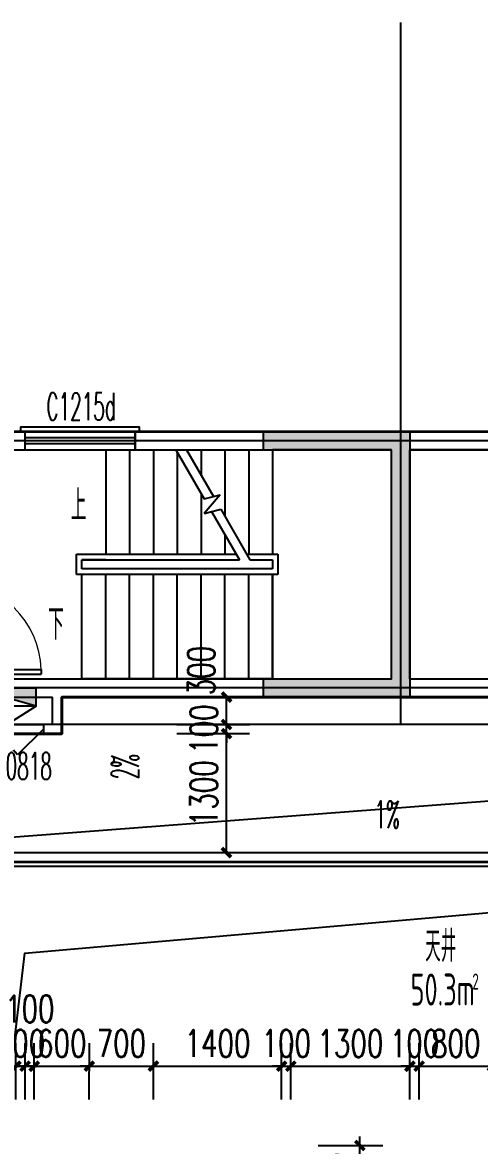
# Model space of a CAD drawing. Extents: x -59851 to 653804, y -249523 to 437614.
# Drawn here: x -16943 to -11955, y -100194 to -87923 of the extents above; entities that cross this region are included whole.
import ezdxf

# ---------------------------------------------------------------- set-up
doc = ezdxf.new("R2010")
doc.units = 0
doc.header["$LTSCALE"] = 1000
doc.header["$MEASUREMENT"] = 0
for name, color, linetype in [('-消防立管', 1, 'Continuous'), ('A-看线', 105, 'Continuous'), ('A-第三道尺寸线', 105, 'Continuous'), ('A-线脚看线', 9, 'Continuous'), ('AE-FLOR', 151, 'Continuous'), ('DIM_SYMB', 3, 'Continuous'), ('DOOR_FIRE', 4, 'Continuous'), ('DOOR_FIRE_TEXT', 7, 'Continuous'), ('DOTE', 16, 'Continuous'), ('PUB_HATCH', 8, 'Continuous'), ('PUB_TEXT', 7, 'Continuous'), ('STAIR', 5, 'Continuous'), ('WALL', 2, 'Continuous'), ('WINDOW', 4, 'Continuous'), ('WINDOW_TEXT', 7, 'Continuous'), ('ys', 154, 'Continuous'), ('剪力墙', 6, 'Continuous')]:
    doc.layers.add(name, color=color, linetype=linetype)
doc.layers.add('33计一半面积外廓线', color=53, linetype='Continuous', lineweight=35)
doc.layers.add('33计全面积外廓线', color=21, linetype='Continuous', lineweight=35)
doc.layers.add('A-area(算全面积)', color=21, linetype='Continuous', plot=False)
doc.styles.add('_TCH_DIM', font='SIMPLEX.shx', dxfattribs={"width": 0.7, "bigfont": 'GBCBIG.shx'})
doc.styles.add('_TCH_DIM_T3', font='SIMPLEX.shx', dxfattribs={"width": 0.705882, "bigfont": 'GBCBIG.shx'})
doc.styles.add('_TCH_WINDOW', font='SIMPLEX.shx', dxfattribs={"width": 0.7, "height": 3.5, "bigfont": 'GBCBIG.shx'})
doc.styles.get("Standard").update_dxf_attribs({"font": 'gbenor.shx', "width": 0.7, "bigfont": 'gbcbig.shx'})
doc.dimstyles.new('_TCH_ARCH&&100', dxfattribs={"dimtxt": 297.5, "dimasz": 100, "dimexe": 250, "dimexo": 300, "dimgap": 100, "dimtad": 1, "dimdec": 0, "dimzin": 0, "dimdsep": 46, "dimtxsty": '_TCH_DIM_T3', "dimblk": 'ARCHTICK', "dimcen": 0.09, "dimclrt": 7, "dimazin": 2, "dimtfac": 1, "dimtdec": 0, "dimtix": 1, "dimtmove": 2, "dimatfit": 3, "dimfxl": 0, "dimtolj": 1, "dimtzin": 0, "dimarcsym": 0})

# ---------------------------------------------------------------- blocks, each defined once
blk = doc.blocks.new('18fjlq0329')
at = {"layer": 'PUB_HATCH'}
blk.add_hatch(color=256, dxfattribs=at).paths.add_polyline_path([(-14314, -12045), (-12714, -12045), (-12714, -14945), (-14314, -14945), (-14314, -14745), (-12914, -14745), (-12914, -12245), (-14314, -12245)])
at = {"layer": '剪力墙'}
blk.add_lwpolyline([(-14314, -12045), (-12714, -12045), (-12714, -14945), (-14314, -14945), (-14314, -14745), (-12914, -14745), (-12914, -12245), (-14314, -12245)], close=True, dxfattribs=at)
for points in [[(-12714, -12245), (-12714, -12245)], [(-12714, -14745), (-12714, -14745)]]:
    blk.add_lwpolyline(points, dxfattribs=at)
blk = doc.blocks.new('zhouxianssceng0329')
at = {"layer": 'DOTE'}
for p, q in [((-12814, 148798), (-12814, 156469)), ((5501, 151898), (-20014, 151898)), ((5501, 149198), (-22014, 149198)), ((5501, 148798), (-44989, 148798)), ((5501, 147398), (-22014, 147398))]:
    blk.add_line(p, q, dxfattribs=at)
blk = doc.blocks.new('$TCHSYS$WIN2D')
for p, q in [((-0.5, 0.5), (0.5, 0.5)), ((-0.5, 0.5), (-0.5, -0.5)), ((0.5, 0.5), (0.5, -0.5)), ((0.5, 0.167), (-0.5, 0.167)), ((0.5, -0.167), (-0.5, -0.167)), ((-0.5, -0.5), (0.5, -0.5))]:
    blk.add_line(p, q)
blk = doc.blocks.new('$DorLib2D$00000001')
for p, q in [((0.45, 0.975), (0.5, 0.975)), ((0.45, 0), (0.45, 0.975)), ((0.5, 0), (0.5, 0.975)), ((0.5, 0), (0.45, 0))]:
    blk.add_line(p, q)
at = {"lineweight": 13}
blk.add_arc((0.475, 0), 0.975, 91.4693, 180, dxfattribs=at)
blk = doc.blocks.new('$DorLib2D$00000116')
at = {"color": 0}
for p, q in [((-0.5, 0), (-0.146, 0.354)), ((0.5, 0), (0.146, 0.354))]:
    blk.add_line(p, q, dxfattribs=at)
for centre, start, end in [((-0.5, 0), 0, 45), ((0.5, 0), 135, 180)]:
    blk.add_arc(centre, 0.5, start, end, dxfattribs=at)
blk = doc.blocks.new('zhenzheng1417hxt0329')
at = {"layer": 'A-area(算全面积)'}
blk.add_lwpolyline([(-17614, 20871), (-17614, 13971), (-16214, 13971), (-16214, 17271), (-15614, 17271), (-15614, 17071), (-5514, 17071), (-5514, 20871)], close=True, dxfattribs=at)
at = {"layer": 'A-看线'}
blk.add_lwpolyline([(-17614, 13971), (-16916, 19873), (-5514, 20871)], dxfattribs=at)
at = {"layer": 'AE-FLOR'}
for points in [[(-17614, 20971), (-5414, 20971), (-5414, 16871), (-10014, 16871)], [(-17614, 20871), (-5514, 20871), (-5514, 17071), (-10014, 17071)]]:
    blk.add_lwpolyline(points, dxfattribs=at)
at = {"layer": 'DIM_SYMB'}
for points in [[(-16424, 23471, 0, 0, 0), (-13564, 23471, 0, 0, 0), (-13564, 24771, 0, 0, 0), (-14434, 24771, 80, 0, 0), (-14734, 24771, 0, 0, 0)], [(-16164, 24771, 0, 0, 0), (-15294, 24771, 80, 0, 0), (-14994, 24771, 0, 0, 0)], [(-9204, 24771, 0, 0, 0), (-12064, 24771, 0, 0, 0), (-12064, 23471, 0, 0, 0), (-11194, 23471, 80, 0, 0), (-10894, 23471, 0, 0, 0)]]:
    blk.add_lwpolyline(points, format="xyseb", dxfattribs=at)
at = {"layer": 'DOOR_FIRE'}
for p, q in [((-17514, 22371, 200), (-16714, 22371, 200)), ((-17514, 22271, 200), (-16714, 22271, 200))]:
    blk.add_line(p, q, dxfattribs=at)
at = {"layer": 'STAIR'}
for p, q in [((-16034, 25371), (-15268, 25371)), ((-16034, 25371), (-16034, 24231)), ((-15774, 25371), (-15774, 24231)), ((-15514, 25371), (-15514, 24231)), ((-15268, 25371), (-14959, 24835)), ((-15254, 25346), (-15254, 24231)), ((-15152, 25371), (-14214, 25371)), ((-15152, 25371), (-14859, 24862)), ((-14994, 25371), (-14994, 25096)), ((-14734, 25371), (-14734, 24645)), ((-14474, 25371), (-14474, 24231)), ((-14214, 25371), (-14214, 24231)), ((-12914, 25371), (-14214, 25371)), ((-14214, 25371), (-14214, 24231)), ((-12914, 22871), (-12914, 25371)), ((-11414, 25371), (-12714, 25371)), ((-12714, 25371), (-12714, 22871)), ((-14994, 24896), (-14994, 24231)), ((-14959, 24835), (-14786, 24881)), ((-14786, 24881), (-14959, 24675)), ((-14959, 24675), (-14779, 24724)), ((-14879, 24697), (-14575, 24171)), ((-14779, 24724), (-14460, 24171)), ((-14734, 24445), (-14734, 24231)), ((-16354, 24011), (-16354, 24231)), ((-16354, 24231), (-14610, 24231)), ((-14494, 24231), (-14154, 24231)), ((-14154, 24231), (-14154, 24011)), ((-16294, 24071), (-16294, 24171)), ((-16294, 24171), (-14575, 24171)), ((-16034, 24171), (-16294, 24171)), ((-14214, 24071), (-16294, 24071)), ((-14214, 24071), (-16294, 24071)), ((-16034, 24171), (-14575, 24171)), ((-14460, 24171), (-14214, 24171)), ((-14460, 24171), (-14214, 24171)), ((-14214, 24171), (-14214, 24071)), ((-14214, 24171), (-14214, 24071)), ((-14154, 24011), (-16354, 24011)), ((-16294, 22871), (-16294, 24011)), ((-16034, 22871), (-16034, 24011)), ((-15774, 22871), (-15774, 24011)), ((-15514, 22871), (-15514, 24011)), ((-15254, 22871), (-15254, 24011)), ((-14994, 22871), (-14994, 24011)), ((-14734, 22871), (-14734, 24011)), ((-14474, 22871), (-14474, 24011)), ((-14214, 22871), (-14214, 24011)), ((-14214, 24011), (-14214, 22871)), ((-14214, 22871), (-16294, 22871)), ((-14214, 22871), (-12914, 22871)), ((-12714, 22871), (-11414, 22871))]:
    blk.add_line(p, q, dxfattribs=at)
at = {"layer": 'WALL'}
for p, q in [((-16914, 25571), (-17714, 25571)), ((-16914, 25371), (-16914, 25571)), ((-12814, 25571), (-15714, 25571)), ((-15714, 25571), (-15714, 25371)), ((-9714, 25571), (-12814, 25571)), ((-17614, 25371), (-16914, 25371)), ((-15714, 25371), (-12914, 25371)), ((-12914, 22871), (-12914, 25371)), ((-12714, 22871), (-12714, 25371)), ((-12714, 25371), (-9714, 25371)), ((-17614, 22871), (-16614, 22871)), ((-16614, 22871), (-12914, 22871)), ((-12714, 22871), (-8014, 22871)), ((-17614, 22671), (-16614, 22671)), ((-16614, 22371), (-16614, 22671)), ((-16514, 22271), (-16514, 22671)), ((-16514, 22671), (-12814, 22671)), ((-12814, 22671), (-8014, 22671)), ((-16614, 22371), (-16714, 22371)), ((-16714, 22371), (-16714, 22271)), ((-16714, 22271), (-16514, 22271))]:
    blk.add_line(p, q, dxfattribs=at)
at = {"layer": 'DOOR_FIRE'}
for name, p, xscale, yscale, zscale, rotation in [('$DorLib2D$00000001', (-17714, 23421), 1000, 1000, 200, 270), ('$DorLib2D$00000116', (-17114, 22321), -800, 800, 100, 180)]:
    blk.add_blockref(name, p, dxfattribs=dict(at, xscale=xscale, yscale=yscale, zscale=zscale, rotation=rotation))
at = {"layer": 'WINDOW'}
ref = blk.add_blockref('$TCHSYS$WIN2D', (-16314, 25471), dxfattribs=dict(at, xscale=-1200, yscale=200, zscale=1200, rotation=180))
ref.add_attrib('A', 'C1215d', (-16681, 25697), dxfattribs={"layer": 'WINDOW_TEXT', "height": 297.5, "style": '_TCH_WINDOW', "width": 0.494118})
at = {"layer": 'DOOR_FIRE_TEXT', "style": '_TCH_WINDOW', "width": 0.494118}
blk.add_text('0818', height=297.5, dxfattribs=at).set_placement((-17126, 21769))
at = {"layer": 'PUB_TEXT', "style": '_TCH_DIM', "width": 0.7}
for s, p in [('上', (-16415, 24596)), ('下', (-16662, 23296))]:
    blk.add_text(s, height=338, dxfattribs=at).set_placement(p)
at = {"layer": 'PUB_TEXT', "width": 0.7}
for s, height, p in [('天井', 337.6, (-12548, 19778)), ('50.3m', 350, (-12707, 19300)), ('2', 175, (-12033, 19475))]:
    blk.add_text(s, height=height, dxfattribs=at).set_placement(p)
blk = doc.blocks.new('188xj0329')
at = {"layer": 'A-线脚看线'}
for points in [[(-15664, -16667), (-15664, -16617), (-16964, -16617), (-16964, -16667)], [(-10064, -25167), (-10064, -25117), (-5564, -25117), (-5564, -21417), (-17614, -21417)]]:
    blk.add_lwpolyline(points, dxfattribs=at)
blk = doc.blocks.new('XHS1')
at = {"layer": '-消防立管'}
blk.add_hatch(color=253, dxfattribs=at).paths.add_polyline_path([(918395, -437307), (918595, -438007), (918595, -437307)])
for p, q in [((918395, -437307), (918595, -438007)), ((918395, -437307), (918395, -438007)), ((918395, -437307), (918595, -437307)), ((918595, -438007), (918595, -437307)), ((918395, -438007), (918595, -438007))]:
    blk.add_line(p, q, dxfattribs=at)
at = {"ltscale": 0.5}
blk.add_line((918395, -437307), (918009, -437922), dxfattribs=at)
blk = doc.blocks.new('tishouxhs0429')
at = {"layer": '-消防立管'}
for centre in [(-90379, -24222), (-99747, -27043)]:
    blk.add_circle(centre, 70, dxfattribs=at)
at = {"layer": '-消防立管', "xscale": -1}
blk.add_blockref('XHS1', (828524, 413436), dxfattribs=at)
at = {"layer": '-消防立管', "xscale": -1, "rotation": 270}
blk.add_blockref('XHS1', (338258, -945865), dxfattribs=at)
blk = doc.blocks.new('_ArchTick')
at = {"color": 0, "linetype": 'ByBlock', "const_width": 0.4}
blk.add_lwpolyline([(-0.5, -0.5), (0.5, 0.5)], dxfattribs=at)
blk = doc.blocks.new('*D1147')
at = {"layer": 'A-第三道尺寸线', "color": 0, "lineweight": -2, "transparency": 16777216}
for p, q in [((-13260, -100194), (-13260, -100094)), ((-13714, -100194), (-13010, -100194)), ((-13260, -100894), (-13260, -100194)), ((-13714, -100894), (-13010, -100894)), ((-13260, -100894), (-13260, -100994))]:
    blk.add_line(p, q, dxfattribs=at)
at = {"layer": 'Defpoints', "color": 0, "transparency": 16777216}
for p in [(-14014, -100194), (-13260, -100194), (-14014, -100894)]:
    blk.add_point(p, dxfattribs=at)
at = {"layer": 'A-第三道尺寸线', "color": 0, "lineweight": -2, "transparency": 16777216, "xscale": 100, "yscale": 100, "zscale": 100}
for p, rotation in [((-13260, -100194), 270), ((-13260, -100894), 90)]:
    blk.add_blockref('_ArchTick', p, dxfattribs=dict(at, rotation=rotation))
at = {"layer": 'A-第三道尺寸线', "color": 7, "transparency": 16777216, "insert": (-13509, -100544), "char_height": 297.5, "attachment_point": 5, "rotation": 90, "style": '_TCH_DIM_T3'}
blk.add_mtext('\\A1;700', dxfattribs=at)
blk = doc.blocks.new('*D1725')
at = {"layer": 'A-第三道尺寸线', "color": 0, "lineweight": -2, "transparency": 16777216}
for p, q in [((-12614, -99691), (-12614, -99077)), ((-11814, -99691), (-11814, -99077)), ((-12614, -99327), (-11814, -99327))]:
    blk.add_line(p, q, dxfattribs=at)
at = {"layer": 'Defpoints', "color": 0, "transparency": 16777216}
for p in [(-11814, -99327), (-12614, -99991), (-11814, -99991)]:
    blk.add_point(p, dxfattribs=at)
at = {"layer": 'A-第三道尺寸线', "color": 0, "lineweight": -2, "transparency": 16777216, "xscale": 100, "yscale": 100, "zscale": 100}
for p, rotation in [((-12614, -99327), 179.9965898637486), ((-11814, -99327), 359.9965898637486)]:
    blk.add_blockref('_ArchTick', p, dxfattribs=dict(at, rotation=rotation))
at = {"layer": 'A-第三道尺寸线', "color": 7, "transparency": 16777216, "insert": (-12214, -99079), "char_height": 297.5, "attachment_point": 5, "rotation": 359.9966, "style": '_TCH_DIM_T3'}
blk.add_mtext('\\A1;800', dxfattribs=at)
blk = doc.blocks.new('*D1726')
at = {"layer": 'A-第三道尺寸线', "color": 0, "lineweight": -2, "transparency": 16777216}
for p, q in [((-12714, -99691), (-12714, -99077)), ((-12614, -99691), (-12614, -99077)), ((-12714, -99327), (-12814, -99327)), ((-12714, -99327), (-12614, -99327)), ((-12614, -99327), (-12514, -99327))]:
    blk.add_line(p, q, dxfattribs=at)
at = {"layer": 'Defpoints', "color": 0, "transparency": 16777216}
for p in [(-12614, -99327), (-12714, -99991), (-12614, -99991)]:
    blk.add_point(p, dxfattribs=at)
at = {"layer": 'A-第三道尺寸线', "color": 0, "lineweight": -2, "transparency": 16777216, "xscale": 100, "yscale": 100, "zscale": 100}
for p, rotation in [((-12714, -99327), 359.9965898637373), ((-12614, -99327), 179.9965898637373)]:
    blk.add_blockref('_ArchTick', p, dxfattribs=dict(at, rotation=rotation))
at = {"layer": 'A-第三道尺寸线', "color": 7, "transparency": 16777216, "insert": (-12664, -99079), "char_height": 297.5, "attachment_point": 5, "rotation": 359.9966, "style": '_TCH_DIM_T3'}
blk.add_mtext('\\A1;100', dxfattribs=at)
blk = doc.blocks.new('*D1727')
at = {"layer": 'A-第三道尺寸线', "color": 0, "lineweight": -2, "transparency": 16777216}
for p, q in [((-14014, -99691), (-14014, -99077)), ((-12714, -99691), (-12714, -99077)), ((-14014, -99327), (-12714, -99327))]:
    blk.add_line(p, q, dxfattribs=at)
at = {"layer": 'Defpoints', "color": 0, "transparency": 16777216}
for p in [(-12714, -99327), (-14014, -99991), (-12714, -99991)]:
    blk.add_point(p, dxfattribs=at)
at = {"layer": 'A-第三道尺寸线', "color": 0, "lineweight": -2, "transparency": 16777216, "xscale": 100, "yscale": 100, "zscale": 100}
for p, rotation in [((-14014, -99327), 179.9965898637484), ((-12714, -99327), 359.9965898637485)]:
    blk.add_blockref('_ArchTick', p, dxfattribs=dict(at, rotation=rotation))
at = {"layer": 'A-第三道尺寸线', "color": 7, "transparency": 16777216, "insert": (-13364, -99079), "char_height": 297.5, "attachment_point": 5, "rotation": 359.9966, "style": '_TCH_DIM_T3'}
blk.add_mtext('\\A1;1300', dxfattribs=at)
blk = doc.blocks.new('*D1728')
at = {"layer": 'A-第三道尺寸线', "color": 0, "lineweight": -2, "transparency": 16777216}
for p, q in [((-14114, -99691), (-14114, -99077)), ((-14014, -99691), (-14014, -99077)), ((-14114, -99327), (-14214, -99327)), ((-14114, -99327), (-14014, -99327)), ((-14014, -99327), (-13914, -99327))]:
    blk.add_line(p, q, dxfattribs=at)
at = {"layer": 'Defpoints', "color": 0, "transparency": 16777216}
for p in [(-14014, -99327), (-14114, -99991), (-14014, -99991)]:
    blk.add_point(p, dxfattribs=at)
at = {"layer": 'A-第三道尺寸线', "color": 0, "lineweight": -2, "transparency": 16777216, "xscale": 100, "yscale": 100, "zscale": 100}
for p, rotation in [((-14114, -99327), 359.9965898637438), ((-14014, -99327), 179.9965898637439)]:
    blk.add_blockref('_ArchTick', p, dxfattribs=dict(at, rotation=rotation))
at = {"layer": 'A-第三道尺寸线', "color": 7, "transparency": 16777216, "insert": (-14064, -99078), "char_height": 297.5, "attachment_point": 5, "rotation": 359.9966, "style": '_TCH_DIM_T3'}
blk.add_mtext('\\A1;100', dxfattribs=at)
blk = doc.blocks.new('*D1729')
at = {"layer": 'A-第三道尺寸线', "color": 0, "lineweight": -2, "transparency": 16777216}
for p, q in [((-15514, -99691), (-15514, -99077)), ((-14114, -99691), (-14114, -99077)), ((-15514, -99327), (-14114, -99327))]:
    blk.add_line(p, q, dxfattribs=at)
at = {"layer": 'Defpoints', "color": 0, "transparency": 16777216}
for p in [(-14114, -99327), (-15514, -99991), (-14114, -99991)]:
    blk.add_point(p, dxfattribs=at)
at = {"layer": 'A-第三道尺寸线', "color": 0, "lineweight": -2, "transparency": 16777216, "xscale": 100, "yscale": 100, "zscale": 100}
for p, rotation in [((-15514, -99327), 179.9965898637465), ((-14114, -99327), 359.9965898637465)]:
    blk.add_blockref('_ArchTick', p, dxfattribs=dict(at, rotation=rotation))
at = {"layer": 'A-第三道尺寸线', "color": 7, "transparency": 16777216, "insert": (-14814, -99078), "char_height": 297.5, "attachment_point": 5, "rotation": 359.9966, "style": '_TCH_DIM_T3'}
blk.add_mtext('\\A1;1400', dxfattribs=at)
blk = doc.blocks.new('*D1730')
at = {"layer": 'A-第三道尺寸线', "color": 0, "lineweight": -2, "transparency": 16777216}
for p, q in [((-16214, -99691), (-16213, -99077)), ((-15514, -99691), (-15514, -99077)), ((-16213, -99327), (-16313, -99327)), ((-16213, -99327), (-15514, -99327)), ((-15514, -99327), (-15414, -99327))]:
    blk.add_line(p, q, dxfattribs=at)
at = {"layer": 'Defpoints', "color": 0, "transparency": 16777216}
for p in [(-15514, -99327), (-16214, -99991), (-15514, -99991)]:
    blk.add_point(p, dxfattribs=at)
at = {"layer": 'A-第三道尺寸线', "color": 0, "lineweight": -2, "transparency": 16777216, "xscale": 100, "yscale": 100, "zscale": 100}
for p, rotation in [((-16213, -99327), 359.99658986375), ((-15514, -99327), 179.99658986375)]:
    blk.add_blockref('_ArchTick', p, dxfattribs=dict(at, rotation=rotation))
at = {"layer": 'A-第三道尺寸线', "color": 7, "transparency": 16777216, "insert": (-15864, -99078), "char_height": 297.5, "attachment_point": 5, "rotation": 359.9966, "style": '_TCH_DIM_T3'}
blk.add_mtext('\\A1;700', dxfattribs=at)
blk = doc.blocks.new('*D1731')
at = {"layer": 'A-第三道尺寸线', "color": 0, "lineweight": -2, "transparency": 16777216}
for p, q in [((-16814, -99691), (-16814, -99077)), ((-16214, -99691), (-16213, -99077)), ((-16814, -99327), (-16914, -99327)), ((-16814, -99327), (-16213, -99327)), ((-16213, -99327), (-16113, -99327))]:
    blk.add_line(p, q, dxfattribs=at)
at = {"layer": 'Defpoints', "color": 0, "transparency": 16777216}
for p in [(-16213, -99327), (-16814, -99991), (-16214, -99991)]:
    blk.add_point(p, dxfattribs=at)
at = {"layer": 'A-第三道尺寸线', "color": 0, "lineweight": -2, "transparency": 16777216, "xscale": 100, "yscale": 100, "zscale": 100}
for p, rotation in [((-16814, -99327), 359.9965898637465), ((-16213, -99327), 179.9965898637465)]:
    blk.add_blockref('_ArchTick', p, dxfattribs=dict(at, rotation=rotation))
at = {"layer": 'A-第三道尺寸线', "color": 7, "transparency": 16777216, "insert": (-16513, -99078), "char_height": 297.5, "attachment_point": 5, "rotation": 359.9966, "style": '_TCH_DIM_T3'}
blk.add_mtext('\\A1;600', dxfattribs=at)
blk = doc.blocks.new('*D1732')
at = {"layer": 'A-第三道尺寸线', "color": 0, "lineweight": -2, "transparency": 16777216}
for p, q in [((-16914, -99691), (-16914, -99077)), ((-16814, -99691), (-16814, -99077)), ((-16914, -99327), (-17014, -99327)), ((-16914, -99327), (-16814, -99327)), ((-16814, -99327), (-16714, -99327))]:
    blk.add_line(p, q, dxfattribs=at)
at = {"layer": 'Defpoints', "color": 0, "transparency": 16777216}
for p in [(-16814, -99327), (-16914, -99991), (-16814, -99991)]:
    blk.add_point(p, dxfattribs=at)
at = {"layer": 'A-第三道尺寸线', "color": 0, "lineweight": -2, "transparency": 16777216, "xscale": 100, "yscale": 100, "zscale": 100}
for p, rotation in [((-16914, -99327), 359.9965898637475), ((-16814, -99327), 179.9965898637474)]:
    blk.add_blockref('_ArchTick', p, dxfattribs=dict(at, rotation=rotation))
at = {"layer": 'A-第三道尺寸线', "color": 7, "transparency": 16777216, "insert": (-16863, -98702), "char_height": 297.5, "attachment_point": 5, "rotation": 359.9966, "style": '_TCH_DIM_T3'}
blk.add_mtext('\\A1;100', dxfattribs=at)
blk = doc.blocks.new('*D1733')
at = {"layer": 'A-第三道尺寸线', "color": 0, "lineweight": -2, "transparency": 16777216}
for p, q in [((-17014, -99691), (-17014, -99077)), ((-16914, -99691), (-16914, -99077)), ((-17014, -99327), (-17114, -99327)), ((-17014, -99327), (-16914, -99327)), ((-16914, -99327), (-16814, -99327))]:
    blk.add_line(p, q, dxfattribs=at)
at = {"layer": 'Defpoints', "color": 0, "transparency": 16777216}
for p in [(-16914, -99327), (-17014, -99991), (-16914, -99991)]:
    blk.add_point(p, dxfattribs=at)
at = {"layer": 'A-第三道尺寸线', "color": 0, "lineweight": -2, "transparency": 16777216, "xscale": 100, "yscale": 100, "zscale": 100}
for p, rotation in [((-17014, -99327), 359.9965898637475), ((-16914, -99327), 179.9965898637474)]:
    blk.add_blockref('_ArchTick', p, dxfattribs=dict(at, rotation=rotation))
at = {"layer": 'A-第三道尺寸线', "color": 7, "transparency": 16777216, "insert": (-16964, -99078), "char_height": 297.5, "attachment_point": 5, "rotation": 359.9966, "style": '_TCH_DIM_T3'}
blk.add_mtext('\\A1;100', dxfattribs=at)
blk = doc.blocks.new('*D1743')
at = {"layer": 'A-第三道尺寸线', "color": 0, "lineweight": -2, "transparency": 16777216}
for p, q in [((-15258, -95294), (-14466, -95294)), ((-14716, -95594), (-14716, -95294)), ((-15258, -95594), (-14466, -95594))]:
    blk.add_line(p, q, dxfattribs=at)
at = {"layer": 'Defpoints', "color": 0, "transparency": 16777216}
for p in [(-15558, -95294), (-14716, -95294), (-15558, -95594)]:
    blk.add_point(p, dxfattribs=at)
at = {"layer": 'A-第三道尺寸线', "color": 0, "lineweight": -2, "transparency": 16777216, "xscale": 100, "yscale": 100, "zscale": 100}
for p, rotation in [((-14716, -95294), 90), ((-14716, -95594), 270)]:
    blk.add_blockref('_ArchTick', p, dxfattribs=dict(at, rotation=rotation))
at = {"layer": 'A-第三道尺寸线', "color": 7, "transparency": 16777216, "insert": (-14991, -95005), "char_height": 297.5, "attachment_point": 5, "rotation": 90, "style": '_TCH_DIM_T3'}
blk.add_mtext('\\A1;300', dxfattribs=at)
blk = doc.blocks.new('*D1744')
at = {"layer": 'A-第三道尺寸线', "color": 0, "lineweight": -2, "transparency": 16777216}
for p, q in [((-14716, -95594), (-14716, -95494)), ((-15258, -95594), (-14466, -95594)), ((-15258, -95694), (-14466, -95694)), ((-14716, -95694), (-14716, -95594)), ((-14716, -95694), (-14716, -95794))]:
    blk.add_line(p, q, dxfattribs=at)
at = {"layer": 'Defpoints', "color": 0, "transparency": 16777216}
for p in [(-15558, -95594), (-15558, -95694), (-14716, -95594)]:
    blk.add_point(p, dxfattribs=at)
at = {"layer": 'A-第三道尺寸线', "color": 0, "lineweight": -2, "transparency": 16777216, "xscale": 100, "yscale": 100, "zscale": 100}
for p, rotation in [((-14716, -95594), 270), ((-14716, -95694), 90)]:
    blk.add_blockref('_ArchTick', p, dxfattribs=dict(at, rotation=rotation))
at = {"layer": 'A-第三道尺寸线', "color": 7, "transparency": 16777216, "insert": (-14964, -95644), "char_height": 297.5, "attachment_point": 5, "rotation": 90, "style": '_TCH_DIM_T3'}
blk.add_mtext('\\A1;100', dxfattribs=at)
blk = doc.blocks.new('*D1745')
at = {"layer": 'A-第三道尺寸线', "color": 0, "lineweight": -2, "transparency": 16777216}
for p, q in [((-15258, -95694), (-14466, -95694)), ((-14716, -96994), (-14716, -95694)), ((-15258, -96994), (-14466, -96994))]:
    blk.add_line(p, q, dxfattribs=at)
at = {"layer": 'Defpoints', "color": 0, "transparency": 16777216}
for p in [(-15558, -95694), (-14716, -95694), (-15558, -96994)]:
    blk.add_point(p, dxfattribs=at)
at = {"layer": 'A-第三道尺寸线', "color": 0, "lineweight": -2, "transparency": 16777216, "xscale": 100, "yscale": 100, "zscale": 100}
for p, rotation in [((-14716, -95694), 90), ((-14716, -96994), 270)]:
    blk.add_blockref('_ArchTick', p, dxfattribs=dict(at, rotation=rotation))
at = {"layer": 'A-第三道尺寸线', "color": 7, "transparency": 16777216, "insert": (-14964, -96344), "char_height": 297.5, "attachment_point": 5, "rotation": 90, "style": '_TCH_DIM_T3'}
blk.add_mtext('\\A1;1300', dxfattribs=at)

msp = doc.modelspace()

# ---------------------------------------------------------------- linework, layer by layer
at = {"layer": '33计一半面积外廓线'}
msp.add_lwpolyline([(-10013.7, -100894.3), (-10013.7, -102394.3), (-4113.7, -102394.3), (-4113.7, -101094.3), (-4113.8, -101094.3), (-4113.7, -95694.3), (-8013.7, -95694.3), (-8013.7, -95294.3), (-16513.7, -95294.3), (-16513.7, -95694.3), (-17613.7, -95694.3), (-17613.7, -97094.3), (-5513.7, -97094.3), (-5513.7, -100894.3)], close=True, dxfattribs=at)
at = {"layer": '33计全面积外廓线'}
for points in [[(-23813.7, -109894.3), (186.3, -109894.3), (186.3, -111494.3), (3986.3, -111494.3), (3986.3, -101094.3), (-213.7, -101094.3), (-213.7, -100194.3), (986.3, -100194.3), (986.3, -97094.3), (1586.3, -97094.3), (1586.3, -89594.3), (-8513.7, -89594.3), (-8513.7, -92394.3), (-20113.7, -92394.3)], [(-20113.7, -95694.3), (-16513.7, -95694.3), (-16513.7, -95294.3), (-8013.7, -95294.3), (-8013.7, -95694.3), (-4113.7, -95694.3), (-4113.7, -101094.3), (-4113.7, -101094.3), (-4113.7, -102394.3), (-10013.7, -102394.3), (-10013.7, -100894.3), (-15613.7, -100894.3), (-15613.7, -100694.3), (-16213.7, -100694.3), (-16213.7, -103994.3), (-17613.7, -103994.3)]]:
    msp.add_lwpolyline(points, dxfattribs=at)
at = {"layer": 'DIM_SYMB'}
for points in [[(-15567.1, -95771.9, 0, 0, 0), (-15567.1, -96266.8, 80, 0, 0), (-15567.1, -96566.8, 0, 0, 0)], [(-12692.8, -96831.6, 0, 0, 0), (-13187.8, -96831.6, 80, 0, 0), (-13487.8, -96831.6, 0, 0, 0)]]:
    msp.add_lwpolyline(points, format="xyseb", dxfattribs=at)
at = {"layer": 'ys'}
msp.add_lwpolyline([(-17503.7, -96859.3), (-11563.7, -96407.1), (-4113.7, -96974.2)], dxfattribs=at)

# ---------------------------------------------------------------- block references
for name, p in [('zhouxianssceng0329', (0, -244392.5)), ('188xj0329', (0, -75727.5)), ('18fjlq0329', (0, -80349.7)), ('zhenzheng1417hxt0329', (0, -117964.9)), ('tishouxhs0429', (82257.3, -67924))]:
    msp.add_blockref(name, p)

# ---------------------------------------------------------------- texts
at = {"layer": 'PUB_TEXT', "style": '_TCH_DIM', "width": 0.494118}
msp.add_text('2%', height=297.5, rotation=90, dxfattribs=at).set_placement((-15672.1, -96193.6))
msp.add_text('1%', height=297.5, dxfattribs=at).set_placement((-13100.5, -96726.6))

# ---------------------------------------------------------------- dimensions: what is measured, and where the dimension line sits
at = {"layer": 'A-第三道尺寸线'}
for base, p1, p2, angle, picture, middle in [((-14715.7, -95294.3), (-15558.1, -95594.3), (-15558.1, -95294.3), 90, '*D1743', (-14990.7, -95005.3)), ((-16813.5, -99327.1), (-16913.6, -99990.8), (-16813.6, -99990.8), 359.99659, '*D1732', (-16863.5, -98702.1))]:
    dim = msp.add_linear_dim(base=base, p1=p1, p2=p2, angle=angle, dimstyle='_TCH_ARCH&&100', dxfattribs=at)
    dim.commit()
    dim.dimension.update_dxf_attribs({"geometry": picture, "text_midpoint": middle, "dimtype": 161})
for p1, p2, distance, picture, middle in [((-15558.1, -95694.3), (-15558.1, -95594.3), -842.4, '*D1744', (-14964.5, -95644.3)), ((-15558.1, -96994.3), (-15558.1, -95694.3), -842.4, '*D1745', (-14964.5, -96344.3)), ((-17013.6, -99990.8), (-16913.6, -99990.8), 663.7, '*D1733', (-16963.5, -99078.3)), ((-16813.6, -99990.8), (-16213.5, -99990.9), 663.7, '*D1731', (-16513.5, -99078.4)), ((-16213.5, -99990.9), (-15513.7, -99990.9), 663.7, '*D1730', (-15863.6, -99078.4)), ((-15513.7, -99990.9), (-14113.7, -99991), 663.7, '*D1729', (-14813.7, -99078.5)), ((-14113.7, -99991), (-14013.7, -99991), 663.7, '*D1728', (-14063.7, -99078.5)), ((-14013.7, -99991), (-12713.7, -99991.1), 663.7, '*D1727', (-13363.7, -99078.5)), ((-12713.7, -99991.1), (-12613.7, -99991.1), 663.7, '*D1726', (-12663.6, -99078.6)), ((-12613.7, -99991.1), (-11813.6, -99991.1), 663.7, '*D1725', (-12213.6, -99078.6)), ((-14013.7, -100894.3), (-14013.7, -100194.3), -753.5, '*D1147', (-13508.9, -100544.3))]:
    dim = msp.add_aligned_dim(p1=p1, p2=p2, distance=distance, dimstyle='_TCH_ARCH&&100', dxfattribs=at)
    dim.commit()
    dim.dimension.update_dxf_attribs({"geometry": picture, "text_midpoint": middle})

doc.saveas('drawing.dxf')
